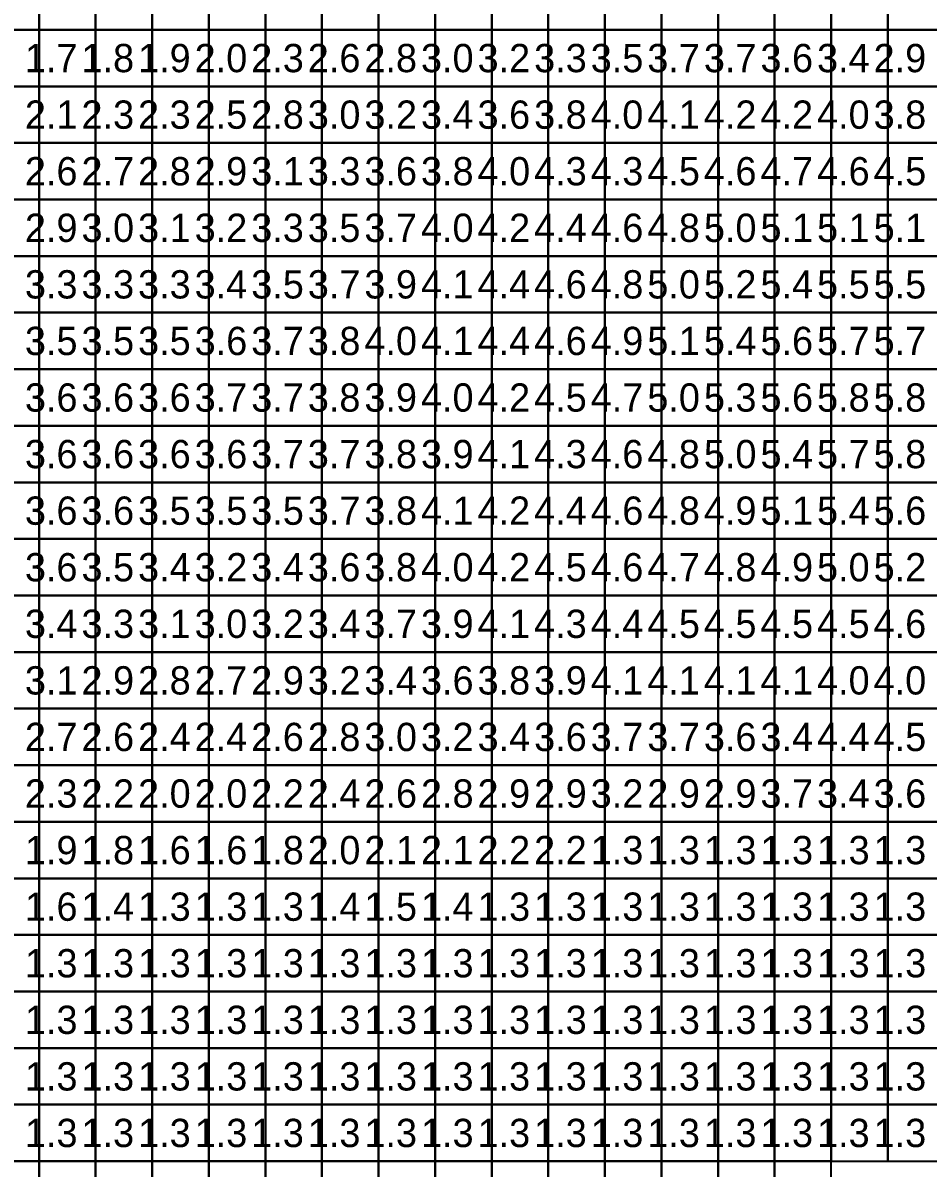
# Model space of a CAD drawing. Header units: metres. Extents: x -0.2 to 36.1, y -0.2 to 14.2.
# Drawn here: x 2.893 to 6.093, y 6.176 to 10.224 of the extents above; entities that cross this region are included whole.
import ezdxf

# ---------------------------------------------------------------- set-up
doc = ezdxf.new("R2010")
doc.units = ezdxf.units.M

msp = doc.modelspace()

# ---------------------------------------------------------------- linework, layer by layer
for points in [[(2.75, 10.2), (2.95, 10.2), (2.95, 10.4), (2.75, 10.4)], [(2.95, 10.2), (3.15, 10.2), (3.15, 10.4), (2.95, 10.4)], [(3.15, 10.2), (3.35, 10.2), (3.35, 10.4), (3.15, 10.4)], [(3.35, 10.2), (3.55, 10.2), (3.55, 10.4), (3.35, 10.4)], [(3.55, 10.2), (3.75, 10.2), (3.75, 10.4), (3.55, 10.4)], [(3.75, 10.2), (3.95, 10.2), (3.95, 10.4), (3.75, 10.4)], [(3.95, 10.2), (4.15, 10.2), (4.15, 10.4), (3.95, 10.4)], [(4.15, 10.2), (4.35, 10.2), (4.35, 10.4), (4.15, 10.4)], [(4.35, 10.2), (4.55, 10.2), (4.55, 10.4), (4.35, 10.4)], [(4.55, 10.2), (4.75, 10.2), (4.75, 10.4), (4.55, 10.4)], [(4.75, 10.2), (4.95, 10.2), (4.95, 10.4), (4.75, 10.4)], [(4.95, 10.2), (5.15, 10.2), (5.15, 10.4), (4.95, 10.4)], [(5.15, 10.2), (5.35, 10.2), (5.35, 10.4), (5.15, 10.4)], [(5.35, 10.2), (5.55, 10.2), (5.55, 10.4), (5.35, 10.4)], [(5.55, 10.2), (5.75, 10.2), (5.75, 10.4), (5.55, 10.4)], [(5.75, 10.2), (5.95, 10.2), (5.95, 10.4), (5.75, 10.4)], [(5.95, 10.2), (6.15, 10.2), (6.15, 10.4), (5.95, 10.4)], [(2.75, 10), (2.95, 10), (2.95, 10.2), (2.75, 10.2)], [(2.95, 10), (3.15, 10), (3.15, 10.2), (2.95, 10.2)], [(3.15, 10), (3.35, 10), (3.35, 10.2), (3.15, 10.2)], [(3.35, 10), (3.55, 10), (3.55, 10.2), (3.35, 10.2)], [(3.55, 10), (3.75, 10), (3.75, 10.2), (3.55, 10.2)], [(3.75, 10), (3.95, 10), (3.95, 10.2), (3.75, 10.2)], [(3.95, 10), (4.15, 10), (4.15, 10.2), (3.95, 10.2)], [(4.15, 10), (4.35, 10), (4.35, 10.2), (4.15, 10.2)], [(4.35, 10), (4.55, 10), (4.55, 10.2), (4.35, 10.2)], [(4.55, 10), (4.75, 10), (4.75, 10.2), (4.55, 10.2)], [(4.75, 10), (4.95, 10), (4.95, 10.2), (4.75, 10.2)], [(4.95, 10), (5.15, 10), (5.15, 10.2), (4.95, 10.2)], [(5.15, 10), (5.35, 10), (5.35, 10.2), (5.15, 10.2)], [(5.35, 10), (5.55, 10), (5.55, 10.2), (5.35, 10.2)], [(5.55, 10), (5.75, 10), (5.75, 10.2), (5.55, 10.2)], [(5.75, 10), (5.95, 10), (5.95, 10.2), (5.75, 10.2)], [(5.95, 10), (6.15, 10), (6.15, 10.2), (5.95, 10.2)], [(2.75, 9.8), (2.95, 9.8), (2.95, 10), (2.75, 10)], [(2.95, 9.8), (3.15, 9.8), (3.15, 10), (2.95, 10)], [(3.15, 9.8), (3.35, 9.8), (3.35, 10), (3.15, 10)], [(3.35, 9.8), (3.55, 9.8), (3.55, 10), (3.35, 10)], [(3.55, 9.8), (3.75, 9.8), (3.75, 10), (3.55, 10)], [(3.75, 9.8), (3.95, 9.8), (3.95, 10), (3.75, 10)], [(3.95, 9.8), (4.15, 9.8), (4.15, 10), (3.95, 10)], [(4.15, 9.8), (4.35, 9.8), (4.35, 10), (4.15, 10)], [(4.35, 9.8), (4.55, 9.8), (4.55, 10), (4.35, 10)], [(4.55, 9.8), (4.75, 9.8), (4.75, 10), (4.55, 10)], [(4.75, 9.8), (4.95, 9.8), (4.95, 10), (4.75, 10)], [(4.95, 9.8), (5.15, 9.8), (5.15, 10), (4.95, 10)], [(5.15, 9.8), (5.35, 9.8), (5.35, 10), (5.15, 10)], [(5.35, 9.8), (5.55, 9.8), (5.55, 10), (5.35, 10)], [(5.55, 9.8), (5.75, 9.8), (5.75, 10), (5.55, 10)], [(5.75, 9.8), (5.95, 9.8), (5.95, 10), (5.75, 10)], [(5.95, 9.8), (6.15, 9.8), (6.15, 10), (5.95, 10)], [(2.75, 9.6), (2.95, 9.6), (2.95, 9.8), (2.75, 9.8)], [(2.95, 9.6), (3.15, 9.6), (3.15, 9.8), (2.95, 9.8)], [(3.15, 9.6), (3.35, 9.6), (3.35, 9.8), (3.15, 9.8)], [(3.35, 9.6), (3.55, 9.6), (3.55, 9.8), (3.35, 9.8)], [(3.55, 9.6), (3.75, 9.6), (3.75, 9.8), (3.55, 9.8)], [(3.75, 9.6), (3.95, 9.6), (3.95, 9.8), (3.75, 9.8)], [(3.95, 9.6), (4.15, 9.6), (4.15, 9.8), (3.95, 9.8)], [(4.15, 9.6), (4.35, 9.6), (4.35, 9.8), (4.15, 9.8)], [(4.35, 9.6), (4.55, 9.6), (4.55, 9.8), (4.35, 9.8)], [(4.55, 9.6), (4.75, 9.6), (4.75, 9.8), (4.55, 9.8)], [(4.75, 9.6), (4.95, 9.6), (4.95, 9.8), (4.75, 9.8)], [(4.95, 9.6), (5.15, 9.6), (5.15, 9.8), (4.95, 9.8)], [(5.15, 9.6), (5.35, 9.6), (5.35, 9.8), (5.15, 9.8)], [(5.35, 9.6), (5.55, 9.6), (5.55, 9.8), (5.35, 9.8)], [(5.55, 9.6), (5.75, 9.6), (5.75, 9.8), (5.55, 9.8)], [(5.75, 9.6), (5.95, 9.6), (5.95, 9.8), (5.75, 9.8)], [(5.95, 9.6), (6.15, 9.6), (6.15, 9.8), (5.95, 9.8)], [(2.75, 9.4), (2.95, 9.4), (2.95, 9.6), (2.75, 9.6)], [(2.95, 9.4), (3.15, 9.4), (3.15, 9.6), (2.95, 9.6)], [(3.15, 9.4), (3.35, 9.4), (3.35, 9.6), (3.15, 9.6)], [(3.35, 9.4), (3.55, 9.4), (3.55, 9.6), (3.35, 9.6)], [(3.55, 9.4), (3.75, 9.4), (3.75, 9.6), (3.55, 9.6)], [(3.75, 9.4), (3.95, 9.4), (3.95, 9.6), (3.75, 9.6)], [(3.95, 9.4), (4.15, 9.4), (4.15, 9.6), (3.95, 9.6)], [(4.15, 9.4), (4.35, 9.4), (4.35, 9.6), (4.15, 9.6)], [(4.35, 9.4), (4.55, 9.4), (4.55, 9.6), (4.35, 9.6)], [(4.55, 9.4), (4.75, 9.4), (4.75, 9.6), (4.55, 9.6)], [(4.75, 9.4), (4.95, 9.4), (4.95, 9.6), (4.75, 9.6)], [(4.95, 9.4), (5.15, 9.4), (5.15, 9.6), (4.95, 9.6)], [(5.15, 9.4), (5.35, 9.4), (5.35, 9.6), (5.15, 9.6)], [(5.35, 9.4), (5.55, 9.4), (5.55, 9.6), (5.35, 9.6)], [(5.55, 9.4), (5.75, 9.4), (5.75, 9.6), (5.55, 9.6)], [(5.75, 9.4), (5.95, 9.4), (5.95, 9.6), (5.75, 9.6)], [(5.95, 9.4), (6.15, 9.4), (6.15, 9.6), (5.95, 9.6)], [(2.75, 9.2), (2.95, 9.2), (2.95, 9.4), (2.75, 9.4)], [(2.95, 9.2), (3.15, 9.2), (3.15, 9.4), (2.95, 9.4)], [(3.15, 9.2), (3.35, 9.2), (3.35, 9.4), (3.15, 9.4)], [(3.35, 9.2), (3.55, 9.2), (3.55, 9.4), (3.35, 9.4)], [(3.55, 9.2), (3.75, 9.2), (3.75, 9.4), (3.55, 9.4)], [(3.75, 9.2), (3.95, 9.2), (3.95, 9.4), (3.75, 9.4)], [(3.95, 9.2), (4.15, 9.2), (4.15, 9.4), (3.95, 9.4)], [(4.15, 9.2), (4.35, 9.2), (4.35, 9.4), (4.15, 9.4)], [(4.35, 9.2), (4.55, 9.2), (4.55, 9.4), (4.35, 9.4)], [(4.55, 9.2), (4.75, 9.2), (4.75, 9.4), (4.55, 9.4)], [(4.75, 9.2), (4.95, 9.2), (4.95, 9.4), (4.75, 9.4)], [(4.95, 9.2), (5.15, 9.2), (5.15, 9.4), (4.95, 9.4)], [(5.15, 9.2), (5.35, 9.2), (5.35, 9.4), (5.15, 9.4)], [(5.35, 9.2), (5.55, 9.2), (5.55, 9.4), (5.35, 9.4)], [(5.55, 9.2), (5.75, 9.2), (5.75, 9.4), (5.55, 9.4)], [(5.75, 9.2), (5.95, 9.2), (5.95, 9.4), (5.75, 9.4)], [(5.95, 9.2), (6.15, 9.2), (6.15, 9.4), (5.95, 9.4)], [(2.75, 9), (2.95, 9), (2.95, 9.2), (2.75, 9.2)], [(2.95, 9), (3.15, 9), (3.15, 9.2), (2.95, 9.2)], [(3.15, 9), (3.35, 9), (3.35, 9.2), (3.15, 9.2)], [(3.35, 9), (3.55, 9), (3.55, 9.2), (3.35, 9.2)], [(3.55, 9), (3.75, 9), (3.75, 9.2), (3.55, 9.2)], [(3.75, 9), (3.95, 9), (3.95, 9.2), (3.75, 9.2)], [(3.95, 9), (4.15, 9), (4.15, 9.2), (3.95, 9.2)], [(4.15, 9), (4.35, 9), (4.35, 9.2), (4.15, 9.2)], [(4.35, 9), (4.55, 9), (4.55, 9.2), (4.35, 9.2)], [(4.55, 9), (4.75, 9), (4.75, 9.2), (4.55, 9.2)], [(4.75, 9), (4.95, 9), (4.95, 9.2), (4.75, 9.2)], [(4.95, 9), (5.15, 9), (5.15, 9.2), (4.95, 9.2)], [(5.15, 9), (5.35, 9), (5.35, 9.2), (5.15, 9.2)], [(5.35, 9), (5.55, 9), (5.55, 9.2), (5.35, 9.2)], [(5.55, 9), (5.75, 9), (5.75, 9.2), (5.55, 9.2)], [(5.75, 9), (5.95, 9), (5.95, 9.2), (5.75, 9.2)], [(5.95, 9), (6.15, 9), (6.15, 9.2), (5.95, 9.2)], [(2.75, 8.8), (2.95, 8.8), (2.95, 9), (2.75, 9)], [(2.95, 8.8), (3.15, 8.8), (3.15, 9), (2.95, 9)], [(3.15, 8.8), (3.35, 8.8), (3.35, 9), (3.15, 9)], [(3.35, 8.8), (3.55, 8.8), (3.55, 9), (3.35, 9)], [(3.55, 8.8), (3.75, 8.8), (3.75, 9), (3.55, 9)], [(3.75, 8.8), (3.95, 8.8), (3.95, 9), (3.75, 9)], [(3.95, 8.8), (4.15, 8.8), (4.15, 9), (3.95, 9)], [(4.15, 8.8), (4.35, 8.8), (4.35, 9), (4.15, 9)], [(4.35, 8.8), (4.55, 8.8), (4.55, 9), (4.35, 9)], [(4.55, 8.8), (4.75, 8.8), (4.75, 9), (4.55, 9)], [(4.75, 8.8), (4.95, 8.8), (4.95, 9), (4.75, 9)], [(4.95, 8.8), (5.15, 8.8), (5.15, 9), (4.95, 9)], [(5.15, 8.8), (5.35, 8.8), (5.35, 9), (5.15, 9)], [(5.35, 8.8), (5.55, 8.8), (5.55, 9), (5.35, 9)], [(5.55, 8.8), (5.75, 8.8), (5.75, 9), (5.55, 9)], [(5.75, 8.8), (5.95, 8.8), (5.95, 9), (5.75, 9)], [(5.95, 8.8), (6.15, 8.8), (6.15, 9), (5.95, 9)], [(2.75, 8.6), (2.95, 8.6), (2.95, 8.8), (2.75, 8.8)], [(2.95, 8.6), (3.15, 8.6), (3.15, 8.8), (2.95, 8.8)], [(3.15, 8.6), (3.35, 8.6), (3.35, 8.8), (3.15, 8.8)], [(3.35, 8.6), (3.55, 8.6), (3.55, 8.8), (3.35, 8.8)], [(3.55, 8.6), (3.75, 8.6), (3.75, 8.8), (3.55, 8.8)], [(3.75, 8.6), (3.95, 8.6), (3.95, 8.8), (3.75, 8.8)], [(3.95, 8.6), (4.15, 8.6), (4.15, 8.8), (3.95, 8.8)], [(4.15, 8.6), (4.35, 8.6), (4.35, 8.8), (4.15, 8.8)], [(4.35, 8.6), (4.55, 8.6), (4.55, 8.8), (4.35, 8.8)], [(4.55, 8.6), (4.75, 8.6), (4.75, 8.8), (4.55, 8.8)], [(4.75, 8.6), (4.95, 8.6), (4.95, 8.8), (4.75, 8.8)], [(4.95, 8.6), (5.15, 8.6), (5.15, 8.8), (4.95, 8.8)], [(5.15, 8.6), (5.35, 8.6), (5.35, 8.8), (5.15, 8.8)], [(5.35, 8.6), (5.55, 8.6), (5.55, 8.8), (5.35, 8.8)], [(5.55, 8.6), (5.75, 8.6), (5.75, 8.8), (5.55, 8.8)], [(5.75, 8.6), (5.95, 8.6), (5.95, 8.8), (5.75, 8.8)], [(5.95, 8.6), (6.15, 8.6), (6.15, 8.8), (5.95, 8.8)], [(2.75, 8.4), (2.95, 8.4), (2.95, 8.6), (2.75, 8.6)], [(2.95, 8.4), (3.15, 8.4), (3.15, 8.6), (2.95, 8.6)], [(3.15, 8.4), (3.35, 8.4), (3.35, 8.6), (3.15, 8.6)], [(3.35, 8.4), (3.55, 8.4), (3.55, 8.6), (3.35, 8.6)], [(3.55, 8.4), (3.75, 8.4), (3.75, 8.6), (3.55, 8.6)], [(3.75, 8.4), (3.95, 8.4), (3.95, 8.6), (3.75, 8.6)], [(3.95, 8.4), (4.15, 8.4), (4.15, 8.6), (3.95, 8.6)], [(4.15, 8.4), (4.35, 8.4), (4.35, 8.6), (4.15, 8.6)], [(4.35, 8.4), (4.55, 8.4), (4.55, 8.6), (4.35, 8.6)], [(4.55, 8.4), (4.75, 8.4), (4.75, 8.6), (4.55, 8.6)], [(4.75, 8.4), (4.95, 8.4), (4.95, 8.6), (4.75, 8.6)], [(4.95, 8.4), (5.15, 8.4), (5.15, 8.6), (4.95, 8.6)], [(5.15, 8.4), (5.35, 8.4), (5.35, 8.6), (5.15, 8.6)], [(5.35, 8.4), (5.55, 8.4), (5.55, 8.6), (5.35, 8.6)], [(5.55, 8.4), (5.75, 8.4), (5.75, 8.6), (5.55, 8.6)], [(5.75, 8.4), (5.95, 8.4), (5.95, 8.6), (5.75, 8.6)], [(5.95, 8.4), (6.15, 8.4), (6.15, 8.6), (5.95, 8.6)], [(2.75, 8.2), (2.95, 8.2), (2.95, 8.4), (2.75, 8.4)], [(2.95, 8.2), (3.15, 8.2), (3.15, 8.4), (2.95, 8.4)], [(3.15, 8.2), (3.35, 8.2), (3.35, 8.4), (3.15, 8.4)], [(3.35, 8.2), (3.55, 8.2), (3.55, 8.4), (3.35, 8.4)], [(3.55, 8.2), (3.75, 8.2), (3.75, 8.4), (3.55, 8.4)], [(3.75, 8.2), (3.95, 8.2), (3.95, 8.4), (3.75, 8.4)], [(3.95, 8.2), (4.15, 8.2), (4.15, 8.4), (3.95, 8.4)], [(4.15, 8.2), (4.35, 8.2), (4.35, 8.4), (4.15, 8.4)], [(4.35, 8.2), (4.55, 8.2), (4.55, 8.4), (4.35, 8.4)], [(4.55, 8.2), (4.75, 8.2), (4.75, 8.4), (4.55, 8.4)], [(4.75, 8.2), (4.95, 8.2), (4.95, 8.4), (4.75, 8.4)], [(4.95, 8.2), (5.15, 8.2), (5.15, 8.4), (4.95, 8.4)], [(5.15, 8.2), (5.35, 8.2), (5.35, 8.4), (5.15, 8.4)], [(5.35, 8.2), (5.55, 8.2), (5.55, 8.4), (5.35, 8.4)], [(5.55, 8.2), (5.75, 8.2), (5.75, 8.4), (5.55, 8.4)], [(5.75, 8.2), (5.95, 8.2), (5.95, 8.4), (5.75, 8.4)], [(5.95, 8.2), (6.15, 8.2), (6.15, 8.4), (5.95, 8.4)], [(2.75, 8), (2.95, 8), (2.95, 8.2), (2.75, 8.2)], [(2.95, 8), (3.15, 8), (3.15, 8.2), (2.95, 8.2)], [(3.15, 8), (3.35, 8), (3.35, 8.2), (3.15, 8.2)], [(3.35, 8), (3.55, 8), (3.55, 8.2), (3.35, 8.2)], [(3.55, 8), (3.75, 8), (3.75, 8.2), (3.55, 8.2)], [(3.75, 8), (3.95, 8), (3.95, 8.2), (3.75, 8.2)], [(3.95, 8), (4.15, 8), (4.15, 8.2), (3.95, 8.2)], [(4.15, 8), (4.35, 8), (4.35, 8.2), (4.15, 8.2)], [(4.35, 8), (4.55, 8), (4.55, 8.2), (4.35, 8.2)], [(4.55, 8), (4.75, 8), (4.75, 8.2), (4.55, 8.2)], [(4.75, 8), (4.95, 8), (4.95, 8.2), (4.75, 8.2)], [(4.95, 8), (5.15, 8), (5.15, 8.2), (4.95, 8.2)], [(5.15, 8), (5.35, 8), (5.35, 8.2), (5.15, 8.2)], [(5.35, 8), (5.55, 8), (5.55, 8.2), (5.35, 8.2)], [(5.55, 8), (5.75, 8), (5.75, 8.2), (5.55, 8.2)], [(5.75, 8), (5.95, 8), (5.95, 8.2), (5.75, 8.2)], [(5.95, 8), (6.15, 8), (6.15, 8.2), (5.95, 8.2)], [(2.75, 7.8), (2.95, 7.8), (2.95, 8), (2.75, 8)], [(2.95, 7.8), (3.15, 7.8), (3.15, 8), (2.95, 8)], [(3.15, 7.8), (3.35, 7.8), (3.35, 8), (3.15, 8)], [(3.35, 7.8), (3.55, 7.8), (3.55, 8), (3.35, 8)], [(3.55, 7.8), (3.75, 7.8), (3.75, 8), (3.55, 8)], [(3.75, 7.8), (3.95, 7.8), (3.95, 8), (3.75, 8)], [(3.95, 7.8), (4.15, 7.8), (4.15, 8), (3.95, 8)], [(4.15, 7.8), (4.35, 7.8), (4.35, 8), (4.15, 8)], [(4.35, 7.8), (4.55, 7.8), (4.55, 8), (4.35, 8)], [(4.55, 7.8), (4.75, 7.8), (4.75, 8), (4.55, 8)], [(4.75, 7.8), (4.95, 7.8), (4.95, 8), (4.75, 8)], [(4.95, 7.8), (5.15, 7.8), (5.15, 8), (4.95, 8)], [(5.15, 7.8), (5.35, 7.8), (5.35, 8), (5.15, 8)], [(5.35, 7.8), (5.55, 7.8), (5.55, 8), (5.35, 8)], [(5.55, 7.8), (5.75, 7.8), (5.75, 8), (5.55, 8)], [(5.75, 7.8), (5.95, 7.8), (5.95, 8), (5.75, 8)], [(5.95, 7.8), (6.15, 7.8), (6.15, 8), (5.95, 8)], [(2.75, 7.6), (2.95, 7.6), (2.95, 7.8), (2.75, 7.8)], [(2.95, 7.6), (3.15, 7.6), (3.15, 7.8), (2.95, 7.8)], [(3.15, 7.6), (3.35, 7.6), (3.35, 7.8), (3.15, 7.8)], [(3.35, 7.6), (3.55, 7.6), (3.55, 7.8), (3.35, 7.8)], [(3.55, 7.6), (3.75, 7.6), (3.75, 7.8), (3.55, 7.8)], [(3.75, 7.6), (3.95, 7.6), (3.95, 7.8), (3.75, 7.8)], [(3.95, 7.6), (4.15, 7.6), (4.15, 7.8), (3.95, 7.8)], [(4.15, 7.6), (4.35, 7.6), (4.35, 7.8), (4.15, 7.8)], [(4.35, 7.6), (4.55, 7.6), (4.55, 7.8), (4.35, 7.8)], [(4.55, 7.6), (4.75, 7.6), (4.75, 7.8), (4.55, 7.8)], [(4.75, 7.6), (4.95, 7.6), (4.95, 7.8), (4.75, 7.8)], [(4.95, 7.6), (5.15, 7.6), (5.15, 7.8), (4.95, 7.8)], [(5.15, 7.6), (5.35, 7.6), (5.35, 7.8), (5.15, 7.8)], [(5.35, 7.6), (5.55, 7.6), (5.55, 7.8), (5.35, 7.8)], [(5.55, 7.6), (5.75, 7.6), (5.75, 7.8), (5.55, 7.8)], [(5.75, 7.6), (5.95, 7.6), (5.95, 7.8), (5.75, 7.8)], [(5.95, 7.6), (6.15, 7.6), (6.15, 7.8), (5.95, 7.8)], [(2.75, 7.4), (2.95, 7.4), (2.95, 7.6), (2.75, 7.6)], [(2.95, 7.4), (3.15, 7.4), (3.15, 7.6), (2.95, 7.6)], [(3.15, 7.4), (3.35, 7.4), (3.35, 7.6), (3.15, 7.6)], [(3.35, 7.4), (3.55, 7.4), (3.55, 7.6), (3.35, 7.6)], [(3.55, 7.4), (3.75, 7.4), (3.75, 7.6), (3.55, 7.6)], [(3.75, 7.4), (3.95, 7.4), (3.95, 7.6), (3.75, 7.6)], [(3.95, 7.4), (4.15, 7.4), (4.15, 7.6), (3.95, 7.6)], [(4.15, 7.4), (4.35, 7.4), (4.35, 7.6), (4.15, 7.6)], [(4.35, 7.4), (4.55, 7.4), (4.55, 7.6), (4.35, 7.6)], [(4.55, 7.4), (4.75, 7.4), (4.75, 7.6), (4.55, 7.6)], [(4.75, 7.4), (4.95, 7.4), (4.95, 7.6), (4.75, 7.6)], [(4.95, 7.4), (5.15, 7.4), (5.15, 7.6), (4.95, 7.6)], [(5.15, 7.4), (5.35, 7.4), (5.35, 7.6), (5.15, 7.6)], [(5.35, 7.4), (5.55, 7.4), (5.55, 7.6), (5.35, 7.6)], [(5.55, 7.4), (5.75, 7.4), (5.75, 7.6), (5.55, 7.6)], [(5.75, 7.4), (5.95, 7.4), (5.95, 7.6), (5.75, 7.6)], [(5.95, 7.4), (6.15, 7.4), (6.15, 7.6), (5.95, 7.6)], [(2.75, 7.2), (2.95, 7.2), (2.95, 7.4), (2.75, 7.4)], [(2.95, 7.2), (3.15, 7.2), (3.15, 7.4), (2.95, 7.4)], [(3.15, 7.2), (3.35, 7.2), (3.35, 7.4), (3.15, 7.4)], [(3.35, 7.2), (3.55, 7.2), (3.55, 7.4), (3.35, 7.4)], [(3.55, 7.2), (3.75, 7.2), (3.75, 7.4), (3.55, 7.4)], [(3.75, 7.2), (3.95, 7.2), (3.95, 7.4), (3.75, 7.4)], [(3.95, 7.2), (4.15, 7.2), (4.15, 7.4), (3.95, 7.4)], [(4.15, 7.2), (4.35, 7.2), (4.35, 7.4), (4.15, 7.4)], [(4.35, 7.2), (4.55, 7.2), (4.55, 7.4), (4.35, 7.4)], [(4.55, 7.2), (4.75, 7.2), (4.75, 7.4), (4.55, 7.4)], [(4.75, 7.2), (4.95, 7.2), (4.95, 7.4), (4.75, 7.4)], [(4.95, 7.2), (5.15, 7.2), (5.15, 7.4), (4.95, 7.4)], [(5.15, 7.2), (5.35, 7.2), (5.35, 7.4), (5.15, 7.4)], [(5.35, 7.2), (5.55, 7.2), (5.55, 7.4), (5.35, 7.4)], [(5.55, 7.2), (5.75, 7.2), (5.75, 7.4), (5.55, 7.4)], [(5.75, 7.2), (5.95, 7.2), (5.95, 7.4), (5.75, 7.4)], [(5.95, 7.2), (6.15, 7.2), (6.15, 7.4), (5.95, 7.4)], [(2.75, 7), (2.95, 7), (2.95, 7.2), (2.75, 7.2)], [(2.95, 7), (3.15, 7), (3.15, 7.2), (2.95, 7.2)], [(3.15, 7), (3.35, 7), (3.35, 7.2), (3.15, 7.2)], [(3.35, 7), (3.55, 7), (3.55, 7.2), (3.35, 7.2)], [(3.55, 7), (3.75, 7), (3.75, 7.2), (3.55, 7.2)], [(3.75, 7), (3.95, 7), (3.95, 7.2), (3.75, 7.2)], [(3.95, 7), (4.15, 7), (4.15, 7.2), (3.95, 7.2)], [(4.15, 7), (4.35, 7), (4.35, 7.2), (4.15, 7.2)], [(4.35, 7), (4.55, 7), (4.55, 7.2), (4.35, 7.2)], [(4.55, 7), (4.75, 7), (4.75, 7.2), (4.55, 7.2)], [(4.75, 7), (4.95, 7), (4.95, 7.2), (4.75, 7.2)], [(4.95, 7), (5.15, 7), (5.15, 7.2), (4.95, 7.2)], [(5.15, 7), (5.35, 7), (5.35, 7.2), (5.15, 7.2)], [(5.35, 7), (5.55, 7), (5.55, 7.2), (5.35, 7.2)], [(5.55, 7), (5.75, 7), (5.75, 7.2), (5.55, 7.2)], [(5.75, 7), (5.95, 7), (5.95, 7.2), (5.75, 7.2)], [(5.95, 7), (6.15, 7), (6.15, 7.2), (5.95, 7.2)], [(2.75, 6.8), (2.95, 6.8), (2.95, 7), (2.75, 7)], [(2.95, 6.8), (3.15, 6.8), (3.15, 7), (2.95, 7)], [(3.15, 6.8), (3.35, 6.8), (3.35, 7), (3.15, 7)], [(3.35, 6.8), (3.55, 6.8), (3.55, 7), (3.35, 7)], [(3.55, 6.8), (3.75, 6.8), (3.75, 7), (3.55, 7)], [(3.75, 6.8), (3.95, 6.8), (3.95, 7), (3.75, 7)], [(3.95, 6.8), (4.15, 6.8), (4.15, 7), (3.95, 7)], [(4.15, 6.8), (4.35, 6.8), (4.35, 7), (4.15, 7)], [(4.35, 6.8), (4.55, 6.8), (4.55, 7), (4.35, 7)], [(4.55, 6.8), (4.75, 6.8), (4.75, 7), (4.55, 7)], [(4.75, 6.8), (4.95, 6.8), (4.95, 7), (4.75, 7)], [(4.95, 6.8), (5.15, 6.8), (5.15, 7), (4.95, 7)], [(5.15, 6.8), (5.35, 6.8), (5.35, 7), (5.15, 7)], [(5.35, 6.8), (5.55, 6.8), (5.55, 7), (5.35, 7)], [(5.55, 6.8), (5.75, 6.8), (5.75, 7), (5.55, 7)], [(5.75, 6.8), (5.95, 6.8), (5.95, 7), (5.75, 7)], [(5.95, 6.8), (6.15, 6.8), (6.15, 7), (5.95, 7)], [(2.75, 6.6), (2.95, 6.6), (2.95, 6.8), (2.75, 6.8)], [(2.95, 6.6), (3.15, 6.6), (3.15, 6.8), (2.95, 6.8)], [(3.15, 6.6), (3.35, 6.6), (3.35, 6.8), (3.15, 6.8)], [(3.35, 6.6), (3.55, 6.6), (3.55, 6.8), (3.35, 6.8)], [(3.55, 6.6), (3.75, 6.6), (3.75, 6.8), (3.55, 6.8)], [(3.75, 6.6), (3.95, 6.6), (3.95, 6.8), (3.75, 6.8)], [(3.95, 6.6), (4.15, 6.6), (4.15, 6.8), (3.95, 6.8)], [(4.15, 6.6), (4.35, 6.6), (4.35, 6.8), (4.15, 6.8)], [(4.35, 6.6), (4.55, 6.6), (4.55, 6.8), (4.35, 6.8)], [(4.55, 6.6), (4.75, 6.6), (4.75, 6.8), (4.55, 6.8)], [(4.75, 6.6), (4.95, 6.6), (4.95, 6.8), (4.75, 6.8)], [(4.95, 6.6), (5.15, 6.6), (5.15, 6.8), (4.95, 6.8)], [(5.15, 6.6), (5.35, 6.6), (5.35, 6.8), (5.15, 6.8)], [(5.35, 6.6), (5.55, 6.6), (5.55, 6.8), (5.35, 6.8)], [(5.55, 6.6), (5.75, 6.6), (5.75, 6.8), (5.55, 6.8)], [(5.75, 6.6), (5.95, 6.6), (5.95, 6.8), (5.75, 6.8)], [(5.95, 6.6), (6.15, 6.6), (6.15, 6.8), (5.95, 6.8)], [(2.75, 6.4), (2.95, 6.4), (2.95, 6.6), (2.75, 6.6)], [(2.95, 6.4), (3.15, 6.4), (3.15, 6.6), (2.95, 6.6)], [(3.15, 6.4), (3.35, 6.4), (3.35, 6.6), (3.15, 6.6)], [(3.35, 6.4), (3.55, 6.4), (3.55, 6.6), (3.35, 6.6)], [(3.55, 6.4), (3.75, 6.4), (3.75, 6.6), (3.55, 6.6)], [(3.75, 6.4), (3.95, 6.4), (3.95, 6.6), (3.75, 6.6)], [(3.95, 6.4), (4.15, 6.4), (4.15, 6.6), (3.95, 6.6)], [(4.15, 6.4), (4.35, 6.4), (4.35, 6.6), (4.15, 6.6)], [(4.35, 6.4), (4.55, 6.4), (4.55, 6.6), (4.35, 6.6)], [(4.55, 6.4), (4.75, 6.4), (4.75, 6.6), (4.55, 6.6)], [(4.75, 6.4), (4.95, 6.4), (4.95, 6.6), (4.75, 6.6)], [(4.95, 6.4), (5.15, 6.4), (5.15, 6.6), (4.95, 6.6)], [(5.15, 6.4), (5.35, 6.4), (5.35, 6.6), (5.15, 6.6)], [(5.35, 6.4), (5.55, 6.4), (5.55, 6.6), (5.35, 6.6)], [(5.55, 6.4), (5.75, 6.4), (5.75, 6.6), (5.55, 6.6)], [(5.75, 6.4), (5.95, 6.4), (5.95, 6.6), (5.75, 6.6)], [(5.95, 6.4), (6.15, 6.4), (6.15, 6.6), (5.95, 6.6)], [(2.75, 6.2), (2.95, 6.2), (2.95, 6.4), (2.75, 6.4)], [(2.95, 6.2), (3.15, 6.2), (3.15, 6.4), (2.95, 6.4)], [(3.15, 6.2), (3.35, 6.2), (3.35, 6.4), (3.15, 6.4)], [(3.35, 6.2), (3.55, 6.2), (3.55, 6.4), (3.35, 6.4)], [(3.55, 6.2), (3.75, 6.2), (3.75, 6.4), (3.55, 6.4)], [(3.75, 6.2), (3.95, 6.2), (3.95, 6.4), (3.75, 6.4)], [(3.95, 6.2), (4.15, 6.2), (4.15, 6.4), (3.95, 6.4)], [(4.15, 6.2), (4.35, 6.2), (4.35, 6.4), (4.15, 6.4)], [(4.35, 6.2), (4.55, 6.2), (4.55, 6.4), (4.35, 6.4)], [(4.55, 6.2), (4.75, 6.2), (4.75, 6.4), (4.55, 6.4)], [(4.75, 6.2), (4.95, 6.2), (4.95, 6.4), (4.75, 6.4)], [(4.95, 6.2), (5.15, 6.2), (5.15, 6.4), (4.95, 6.4)], [(5.15, 6.2), (5.35, 6.2), (5.35, 6.4), (5.15, 6.4)], [(5.35, 6.2), (5.55, 6.2), (5.55, 6.4), (5.35, 6.4)], [(5.55, 6.2), (5.75, 6.2), (5.75, 6.4), (5.55, 6.4)], [(5.75, 6.2), (5.95, 6.2), (5.95, 6.4), (5.75, 6.4)], [(5.95, 6.2), (6.15, 6.2), (6.15, 6.4), (5.95, 6.4)], [(2.75, 6), (2.95, 6), (2.95, 6.2), (2.75, 6.2)], [(2.95, 6), (3.15, 6), (3.15, 6.2), (2.95, 6.2)], [(3.15, 6), (3.35, 6), (3.35, 6.2), (3.15, 6.2)], [(3.35, 6), (3.55, 6), (3.55, 6.2), (3.35, 6.2)], [(3.55, 6), (3.75, 6), (3.75, 6.2), (3.55, 6.2)], [(3.75, 6), (3.95, 6), (3.95, 6.2), (3.75, 6.2)], [(3.95, 6), (4.15, 6), (4.15, 6.2), (3.95, 6.2)], [(4.15, 6), (4.35, 6), (4.35, 6.2), (4.15, 6.2)], [(4.35, 6), (4.55, 6), (4.55, 6.2), (4.35, 6.2)], [(4.55, 6), (4.75, 6), (4.75, 6.2), (4.55, 6.2)], [(4.75, 6), (4.95, 6), (4.95, 6.2), (4.75, 6.2)], [(4.95, 6), (5.15, 6), (5.15, 6.2), (4.95, 6.2)], [(5.15, 6), (5.35, 6), (5.35, 6.2), (5.15, 6.2)], [(5.35, 6), (5.55, 6), (5.55, 6.2), (5.35, 6.2)], [(5.55, 6), (5.75, 6), (5.75, 6.2), (5.55, 6.2)]]:
    msp.add_3dface(points)

# ---------------------------------------------------------------- texts
at = {"layer": 'TEXT_LAYER'}
for s, p in [('1.7', (2.9, 10.05)), ('1.8', (3.1, 10.05)), ('1.9', (3.3, 10.05)), ('2.0', (3.5, 10.05)), ('2.3', (3.7, 10.05)), ('2.6', (3.9, 10.05)), ('2.8', (4.1, 10.05)), ('3.0', (4.3, 10.05)), ('3.2', (4.5, 10.05)), ('3.3', (4.7, 10.05)), ('3.5', (4.9, 10.05)), ('3.7', (5.1, 10.05)), ('3.7', (5.3, 10.05)), ('3.6', (5.5, 10.05)), ('3.4', (5.7, 10.05)), ('2.9', (5.9, 10.05)), ('2.1', (2.9, 9.85)), ('2.3', (3.1, 9.85)), ('2.3', (3.3, 9.85)), ('2.5', (3.5, 9.85)), ('2.8', (3.7, 9.85)), ('3.0', (3.9, 9.85)), ('3.2', (4.1, 9.85)), ('3.4', (4.3, 9.85)), ('3.6', (4.5, 9.85)), ('3.8', (4.7, 9.85)), ('4.0', (4.9, 9.85)), ('4.1', (5.1, 9.85)), ('4.2', (5.3, 9.85)), ('4.2', (5.5, 9.85)), ('4.0', (5.7, 9.85)), ('3.8', (5.9, 9.85)), ('2.6', (2.9, 9.65)), ('2.7', (3.1, 9.65)), ('2.8', (3.3, 9.65)), ('2.9', (3.5, 9.65)), ('3.1', (3.7, 9.65)), ('3.3', (3.9, 9.65)), ('3.6', (4.1, 9.65)), ('3.8', (4.3, 9.65)), ('4.0', (4.5, 9.65)), ('4.3', (4.7, 9.65)), ('4.3', (4.9, 9.65)), ('4.5', (5.1, 9.65)), ('4.6', (5.3, 9.65)), ('4.7', (5.5, 9.65)), ('4.6', (5.7, 9.65)), ('4.5', (5.9, 9.65)), ('2.9', (2.9, 9.45)), ('3.0', (3.1, 9.45)), ('3.1', (3.3, 9.45)), ('3.2', (3.5, 9.45)), ('3.3', (3.7, 9.45)), ('3.5', (3.9, 9.45)), ('3.7', (4.1, 9.45)), ('4.0', (4.3, 9.45)), ('4.2', (4.5, 9.45)), ('4.4', (4.7, 9.45)), ('4.6', (4.9, 9.45)), ('4.8', (5.1, 9.45)), ('5.0', (5.3, 9.45)), ('5.1', (5.5, 9.45)), ('5.1', (5.7, 9.45)), ('5.1', (5.9, 9.45)), ('3.3', (2.9, 9.25)), ('3.3', (3.1, 9.25)), ('3.3', (3.3, 9.25)), ('3.4', (3.5, 9.25)), ('3.5', (3.7, 9.25)), ('3.7', (3.9, 9.25)), ('3.9', (4.1, 9.25)), ('4.1', (4.3, 9.25)), ('4.4', (4.5, 9.25)), ('4.6', (4.7, 9.25)), ('4.8', (4.9, 9.25)), ('5.0', (5.1, 9.25)), ('5.2', (5.3, 9.25)), ('5.4', (5.5, 9.25)), ('5.5', (5.7, 9.25)), ('5.5', (5.9, 9.25)), ('3.5', (2.9, 9.05)), ('3.5', (3.1, 9.05)), ('3.5', (3.3, 9.05)), ('3.6', (3.5, 9.05)), ('3.7', (3.7, 9.05)), ('3.8', (3.9, 9.05)), ('4.0', (4.1, 9.05)), ('4.1', (4.3, 9.05)), ('4.4', (4.5, 9.05)), ('4.6', (4.7, 9.05)), ('4.9', (4.9, 9.05)), ('5.1', (5.1, 9.05)), ('5.4', (5.3, 9.05)), ('5.6', (5.5, 9.05)), ('5.7', (5.7, 9.05)), ('5.7', (5.9, 9.05)), ('3.6', (2.9, 8.85)), ('3.6', (3.1, 8.85)), ('3.6', (3.3, 8.85)), ('3.7', (3.5, 8.85)), ('3.7', (3.7, 8.85)), ('3.8', (3.9, 8.85)), ('3.9', (4.1, 8.85)), ('4.0', (4.3, 8.85)), ('4.2', (4.5, 8.85)), ('4.5', (4.7, 8.85)), ('4.7', (4.9, 8.85)), ('5.0', (5.1, 8.85)), ('5.3', (5.3, 8.85)), ('5.6', (5.5, 8.85)), ('5.8', (5.7, 8.85)), ('5.8', (5.9, 8.85)), ('3.6', (2.9, 8.65)), ('3.6', (3.1, 8.65)), ('3.6', (3.3, 8.65)), ('3.6', (3.5, 8.65)), ('3.7', (3.7, 8.65)), ('3.7', (3.9, 8.65)), ('3.8', (4.1, 8.65)), ('3.9', (4.3, 8.65)), ('4.1', (4.5, 8.65)), ('4.3', (4.7, 8.65)), ('4.6', (4.9, 8.65)), ('4.8', (5.1, 8.65)), ('5.0', (5.3, 8.65)), ('5.4', (5.5, 8.65)), ('5.7', (5.7, 8.65)), ('5.8', (5.9, 8.65)), ('3.6', (2.9, 8.45)), ('3.6', (3.1, 8.45)), ('3.5', (3.3, 8.45)), ('3.5', (3.5, 8.45)), ('3.5', (3.7, 8.45)), ('3.7', (3.9, 8.45)), ('3.8', (4.1, 8.45)), ('4.1', (4.3, 8.45)), ('4.2', (4.5, 8.45)), ('4.4', (4.7, 8.45)), ('4.6', (4.9, 8.45)), ('4.8', (5.1, 8.45)), ('4.9', (5.3, 8.45)), ('5.1', (5.5, 8.45)), ('5.4', (5.7, 8.45)), ('5.6', (5.9, 8.45)), ('3.6', (2.9, 8.25)), ('3.5', (3.1, 8.25)), ('3.4', (3.3, 8.25)), ('3.2', (3.5, 8.25)), ('3.4', (3.7, 8.25)), ('3.6', (3.9, 8.25)), ('3.8', (4.1, 8.25)), ('4.0', (4.3, 8.25)), ('4.2', (4.5, 8.25)), ('4.5', (4.7, 8.25)), ('4.6', (4.9, 8.25)), ('4.7', (5.1, 8.25)), ('4.8', (5.3, 8.25)), ('4.9', (5.5, 8.25)), ('5.0', (5.7, 8.25)), ('5.2', (5.9, 8.25)), ('3.4', (2.9, 8.05)), ('3.3', (3.1, 8.05)), ('3.1', (3.3, 8.05)), ('3.0', (3.5, 8.05)), ('3.2', (3.7, 8.05)), ('3.4', (3.9, 8.05)), ('3.7', (4.1, 8.05)), ('3.9', (4.3, 8.05)), ('4.1', (4.5, 8.05)), ('4.3', (4.7, 8.05)), ('4.4', (4.9, 8.05)), ('4.5', (5.1, 8.05)), ('4.5', (5.3, 8.05)), ('4.5', (5.5, 8.05)), ('4.5', (5.7, 8.05)), ('4.6', (5.9, 8.05)), ('3.1', (2.9, 7.85)), ('2.9', (3.1, 7.85)), ('2.8', (3.3, 7.85)), ('2.7', (3.5, 7.85)), ('2.9', (3.7, 7.85)), ('3.2', (3.9, 7.85)), ('3.4', (4.1, 7.85)), ('3.6', (4.3, 7.85)), ('3.8', (4.5, 7.85)), ('3.9', (4.7, 7.85)), ('4.1', (4.9, 7.85)), ('4.1', (5.1, 7.85)), ('4.1', (5.3, 7.85)), ('4.1', (5.5, 7.85)), ('4.0', (5.7, 7.85)), ('4.0', (5.9, 7.85)), ('2.7', (2.9, 7.65)), ('2.6', (3.1, 7.65)), ('2.4', (3.3, 7.65)), ('2.4', (3.5, 7.65)), ('2.6', (3.7, 7.65)), ('2.8', (3.9, 7.65)), ('3.0', (4.1, 7.65)), ('3.2', (4.3, 7.65)), ('3.4', (4.5, 7.65)), ('3.6', (4.7, 7.65)), ('3.7', (4.9, 7.65)), ('3.7', (5.1, 7.65)), ('3.6', (5.3, 7.65)), ('3.4', (5.5, 7.65)), ('4.4', (5.7, 7.65)), ('4.5', (5.9, 7.65)), ('2.3', (2.9, 7.45)), ('2.2', (3.1, 7.45)), ('2.0', (3.3, 7.45)), ('2.0', (3.5, 7.45)), ('2.2', (3.7, 7.45)), ('2.4', (3.9, 7.45)), ('2.6', (4.1, 7.45)), ('2.8', (4.3, 7.45)), ('2.9', (4.5, 7.45)), ('2.9', (4.7, 7.45)), ('3.2', (4.9, 7.45)), ('2.9', (5.1, 7.45)), ('2.9', (5.3, 7.45)), ('3.7', (5.5, 7.45)), ('3.4', (5.7, 7.45)), ('3.6', (5.9, 7.45)), ('1.9', (2.9, 7.25)), ('1.8', (3.1, 7.25)), ('1.6', (3.3, 7.25)), ('1.6', (3.5, 7.25)), ('1.8', (3.7, 7.25)), ('2.0', (3.9, 7.25)), ('2.1', (4.1, 7.25)), ('2.1', (4.3, 7.25)), ('2.2', (4.5, 7.25)), ('2.2', (4.7, 7.25)), ('1.3', (4.9, 7.25)), ('1.3', (5.1, 7.25)), ('1.3', (5.3, 7.25)), ('1.3', (5.5, 7.25)), ('1.3', (5.7, 7.25)), ('1.3', (5.9, 7.25)), ('1.6', (2.9, 7.05)), ('1.4', (3.1, 7.05)), ('1.3', (3.3, 7.05)), ('1.3', (3.5, 7.05)), ('1.3', (3.7, 7.05)), ('1.4', (3.9, 7.05)), ('1.5', (4.1, 7.05)), ('1.4', (4.3, 7.05)), ('1.3', (4.5, 7.05)), ('1.3', (4.7, 7.05)), ('1.3', (4.9, 7.05)), ('1.3', (5.1, 7.05)), ('1.3', (5.3, 7.05)), ('1.3', (5.5, 7.05)), ('1.3', (5.7, 7.05)), ('1.3', (5.9, 7.05)), ('1.3', (2.9, 6.85)), ('1.3', (3.1, 6.85)), ('1.3', (3.3, 6.85)), ('1.3', (3.5, 6.85)), ('1.3', (3.7, 6.85)), ('1.3', (3.9, 6.85)), ('1.3', (4.1, 6.85)), ('1.3', (4.3, 6.85)), ('1.3', (4.5, 6.85)), ('1.3', (4.7, 6.85)), ('1.3', (4.9, 6.85)), ('1.3', (5.1, 6.85)), ('1.3', (5.3, 6.85)), ('1.3', (5.5, 6.85)), ('1.3', (5.7, 6.85)), ('1.3', (5.9, 6.85)), ('1.3', (2.9, 6.65)), ('1.3', (3.1, 6.65)), ('1.3', (3.3, 6.65)), ('1.3', (3.5, 6.65)), ('1.3', (3.7, 6.65)), ('1.3', (3.9, 6.65)), ('1.3', (4.1, 6.65)), ('1.3', (4.3, 6.65)), ('1.3', (4.5, 6.65)), ('1.3', (4.7, 6.65)), ('1.3', (4.9, 6.65)), ('1.3', (5.1, 6.65)), ('1.3', (5.3, 6.65)), ('1.3', (5.5, 6.65)), ('1.3', (5.7, 6.65)), ('1.3', (5.9, 6.65)), ('1.3', (2.9, 6.45)), ('1.3', (3.1, 6.45)), ('1.3', (3.3, 6.45)), ('1.3', (3.5, 6.45)), ('1.3', (3.7, 6.45)), ('1.3', (3.9, 6.45)), ('1.3', (4.1, 6.45)), ('1.3', (4.3, 6.45)), ('1.3', (4.5, 6.45)), ('1.3', (4.7, 6.45)), ('1.3', (4.9, 6.45)), ('1.3', (5.1, 6.45)), ('1.3', (5.3, 6.45)), ('1.3', (5.5, 6.45)), ('1.3', (5.7, 6.45)), ('1.3', (5.9, 6.45)), ('1.3', (2.9, 6.25)), ('1.3', (3.1, 6.25)), ('1.3', (3.3, 6.25)), ('1.3', (3.5, 6.25)), ('1.3', (3.7, 6.25)), ('1.3', (3.9, 6.25)), ('1.3', (4.1, 6.25)), ('1.3', (4.3, 6.25)), ('1.3', (4.5, 6.25)), ('1.3', (4.7, 6.25)), ('1.3', (4.9, 6.25)), ('1.3', (5.1, 6.25)), ('1.3', (5.3, 6.25)), ('1.3', (5.5, 6.25)), ('1.3', (5.7, 6.25)), ('1.3', (5.9, 6.25))]:
    msp.add_text(s, height=0.1, dxfattribs=at).set_placement(p)

doc.saveas('drawing.dxf')
